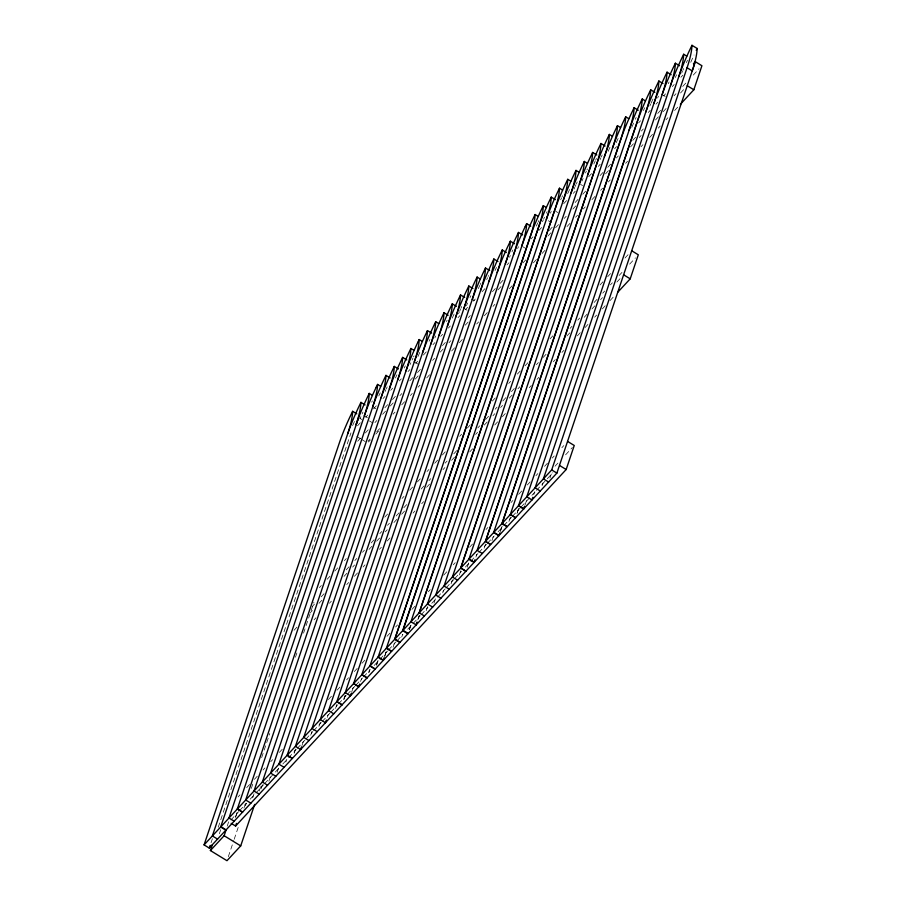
<?xml version="1.0" encoding="UTF-8"?>
<svg xmlns="http://www.w3.org/2000/svg" width="906" height="906" viewBox="0 0 906 906"><rect width="100%" height="100%" fill="white"/><g stroke="black" fill="none" stroke-linecap="round" stroke-linejoin="round"><path stroke-width="0.68" stroke-dasharray="4.53 3.4" d="M211.053 842.693L212.412 838.673M218.244 827.257L350.973 432.853M219.354 833.747L220.702 829.726M227.202 826.136L229.003 820.768M235.503 817.189L237.304 811.821M235.549 817.133L237.349 811.765M243.929 808.084L245.741 802.727M228.323 856.68L233.737 840.621M234.19 839.284L238.244 827.235M245.447 805.808L246.353 803.135M251.302 788.413L253.114 783.056M261.664 757.62L269.773 733.52M295.458 657.212L297.259 651.856M303.567 633.113L313.929 602.32M252.683 797.801L254.042 793.758M259.184 790.995L260.985 785.638M260.996 788.832L262.4 784.743M268.878 781.176L270.701 775.796M277.157 772.252L278.527 768.209M285.888 761.98L286.806 759.285M294.122 753.101L295.469 749.081M294.19 753.033L295.084 750.349M301.97 745.491L303.782 740.111M310.701 735.208L312.083 731.165M318.957 726.306L320.362 722.241M327.236 717.382L328.165 714.675M335.526 708.435L336.885 704.415M343.827 699.489L345.175 695.468M343.918 699.387L345.277 695.366M351.766 691.776L353.623 686.352M360.565 681.425L361.551 678.651M368.765 672.592L369.671 669.908M368.946 672.388L369.852 669.704M376.454 665.14L378.266 659.783M376.613 664.981L378.414 659.613M384.62 656.352L386.42 650.984M384.756 656.193L386.556 650.836M393.068 647.235L394.869 641.867M401.72 637.043L402.717 634.268M409.206 629.817L410.565 625.797M409.569 629.432L411.369 624.075M426.16 610.689L427.553 606.624M433.974 603.102L435.809 597.722M442.717 592.818L443.634 590.134M451.018 583.872L452.422 579.795M459.365 574.868L460.746 570.814M467.236 567.235L469.127 561.777M475.888 557.043L476.794 554.359M484.11 548.187L485.548 544.076M491.947 540.576L493.883 535.072M500.191 531.686L501.992 526.329M500.825 530.146L502.184 526.126M508.934 521.403L510.486 517.167M517.292 512.388L518.64 508.368M516.975 513.589L518.776 508.221M525.027 504.902L526.941 499.421M533.781 494.608L534.687 491.913M542.082 485.65L543 482.955M549.942 478.028L551.301 474.008M371.709 402.219L372.332 400.905M380.237 392.819L380.056 393.215A103.329 22.14 -58.5 0 0 378.776 395.979M396.941 374.812L396.749 375.209A103.329 22.14 -58.5 0 0 395.469 377.972M405.288 365.798L405.107 366.194A103.329 22.14 -58.5 0 0 404.246 368.04M413.566 356.873L414.008 355.956M446.488 321.562L447.111 320.248M479.772 285.469L479.58 285.866A103.329 22.14 -58.5 0 0 478.3 288.629M480.203 284.552L480.905 283.068M488.164 276.409L488.594 275.492M496.511 267.406L496.329 267.802A103.329 22.14 -58.5 0 0 495.05 270.566M537.756 222.921L537.575 223.318A103.329 22.14 -58.5 0 0 536.295 226.081M538.187 222.004L538.889 220.52M546.397 213.159L547.099 211.676M561.958 197.01L562.581 195.696M586.963 169.852L587.394 168.935M595.31 160.849L595.117 161.245A103.329 22.14 -58.5 0 0 593.838 164.009M595.74 159.932L596.442 158.448M686.34 62.661L687.473 60.26M357.564 425.741L360.294 422.796M365.741 417.202L367.666 415.129M373.431 408.912L376.307 405.809M383.034 398.549L384.959 396.477M390.724 390.26L392.649 388.187M399.376 380.928L401.29 378.855M408.017 371.596L409.942 369.523M415.707 363.306L417.632 361.234M423.396 355.016L426.273 351.913M433 344.654L434.925 342.581M440.69 336.364L442.615 334.291M448.379 328.074L450.305 326.001M457.994 317.712L459.908 315.628M465.673 309.41L467.598 307.338M473.362 301.12L475.288 299.048M482.015 291.8L484.891 288.686M506.998 264.846L508.923 262.774M531.018 238.935L532.943 236.862M538.708 230.645L541.584 227.531M563.691 203.691L566.578 200.588M573.305 193.329L575.219 191.257M588.673 176.749L591.561 173.635M598.288 166.387L600.202 164.314M614.619 148.765L616.544 146.693M638.639 122.854L640.565 120.781M648.254 112.491L650.18 110.419M655.944 104.201L657.858 102.129M663.622 95.9L665.548 93.828M672.275 86.58L674.2 84.507M680.927 77.248L682.841 75.175M384.824 407.768L387.7 404.665M392.513 399.478L395.39 396.364M409.806 380.826L412.683 377.711M417.496 372.525L420.373 369.421M442.479 345.582L445.356 342.468M468.425 317.598L470.339 315.526M492.445 291.687L495.333 288.572M500.135 283.397L503.011 280.282M549.138 230.532L552.988 226.387M575.084 202.548L577.971 199.445M582.773 194.258L585.65 191.155M600.066 175.605L602.954 172.491M607.756 167.316L610.644 164.201M616.408 157.984L618.322 155.911M632.739 140.362L635.627 137.259M641.391 131.042L643.305 128.969M657.722 113.42L660.61 110.306M674.064 95.798L675.978 93.726M682.705 86.466L686.555 82.321M693.283 75.073L699.047 68.845M357.655 441.233L360.543 438.119M365.345 432.943L368.221 429.829M374.948 422.581L376.873 420.497M382.638 414.28L385.526 411.177M390.327 405.99L393.204 402.887M399.931 395.628L401.856 393.555M415.31 379.048L418.187 375.933M432.604 360.384L434.529 358.312M440.293 352.094L443.181 348.991M448.946 342.774L450.86 340.701M465.276 325.152L468.164 322.038M497.949 289.909L501.788 285.764M522.932 262.966L525.82 259.852M547.915 236.013L550.803 232.91M555.605 227.723L558.492 224.609M564.257 218.391L566.171 216.319M572.898 209.071L575.786 205.956M605.57 173.827L608.458 170.713M630.553 146.885L633.441 143.771M639.206 137.553L641.131 135.481M655.536 119.932L658.424 116.817M663.226 111.642L666.114 108.527M680.531 92.99L684.37 88.833M368.085 441.12L370.01 439.048M376.737 431.8L379.614 428.685M393.068 414.178L394.993 412.105M401.72 404.846L404.597 401.743M410.373 395.526L412.287 393.442M418.051 387.224L419.976 385.152M426.703 377.904L429.591 374.79M451.686 350.95L454.574 347.847M459.376 342.661L462.253 339.546M476.669 324.008L478.595 321.936M484.359 315.718L487.247 312.604M493.011 306.387L494.925 304.314M509.342 288.765L512.23 285.662M533.362 262.853L537.213 258.708M542.015 253.521L544.902 250.418M566.997 226.579L569.885 223.465M575.65 217.247L577.564 215.175M583.339 208.958L585.253 206.885M591.98 199.626L594.868 196.523M600.633 190.305L602.558 188.233M608.322 182.015L610.236 179.943M625.616 163.352L627.541 161.279M640.995 146.772L642.909 144.7M649.636 137.44L652.524 134.337M658.288 128.12L660.214 126.047M665.978 119.819L667.892 117.746M674.619 110.498L678.469 106.353M368.459 442.026L370.294 440.056M375.786 434.121L378.527 431.165M319.41 587.609L321.336 585.536M327.1 579.319L329.977 576.205M334.79 571.029L337.666 567.915M344.393 560.667L346.319 558.594M384.756 517.133L387.632 514.019M402.049 498.47L403.974 496.397M409.739 490.18L412.626 487.077M417.428 481.89L420.305 478.787M427.032 471.528L428.957 469.455M434.721 463.238L437.609 460.123M442.411 454.948L445.288 451.834M459.704 436.284L461.63 434.212M467.394 427.994L470.271 424.891M492.377 401.052L495.265 397.938M508.708 383.431L510.633 381.358M517.36 374.099L520.248 370.996M525.05 365.809L527.926 362.694M550.033 338.867L552.92 335.752M599.999 284.971L602.886 281.857M607.688 276.67L610.576 273.567M624.981 258.017L628.832 253.873M312.547 606.159L314.473 604.087M321.2 596.827L324.076 593.724M346.183 569.885L349.059 566.771M354.824 560.554L356.749 558.481M362.513 552.264L364.439 550.191M371.166 542.932L374.042 539.829M379.807 533.611L381.732 531.539M387.496 525.31L389.421 523.238M396.149 515.99L399.025 512.875M403.838 507.7L406.715 504.585M421.131 489.036L424.019 485.933M428.821 480.746L430.746 478.674M445.152 463.125L447.077 461.052M453.804 453.804L456.681 450.69M477.824 427.892L479.75 425.82M485.514 419.591L489.353 415.446M495.118 409.229L497.043 407.156M502.807 400.939L506.658 396.794M511.46 391.607L514.336 388.504M536.443 364.665L538.368 362.593M543.17 357.406L546.058 354.303M570.078 328.391L571.992 326.319M577.768 320.101L579.681 318.029M594.098 302.479L596.986 299.365M602.75 293.148L604.664 291.075M610.429 284.858L612.354 282.785M619.081 275.526L621.969 272.423M629.647 264.133L635.423 257.916M294.031 630.293L296.908 627.178M310.362 612.671L312.287 610.599M319.014 603.339L321.89 600.236M343.997 576.397L346.885 573.283M352.649 567.065L354.563 564.993M368.98 549.444L371.868 546.341M376.67 541.154L379.546 538.051M385.322 531.833L387.236 529.761M393.963 522.502L396.851 519.387M401.652 514.212L404.54 511.097M426.635 487.258L429.523 484.155M442.977 469.648L444.891 467.575M451.618 460.316L454.506 457.202M475.639 434.404L477.564 432.332M484.291 425.073L487.179 421.97M492.943 415.752L494.857 413.68M500.633 407.451L502.547 405.378M509.274 398.13L512.162 395.016M517.926 388.799L519.851 386.726M566.93 335.945L569.817 332.83M584.223 317.281L587.111 314.178M591.912 308.991L594.8 305.888M600.565 299.66L602.49 297.587M616.895 282.049L620.746 277.904M314.076 619.817L315.99 617.745M329.444 603.237L331.37 601.165M346.738 584.585L348.663 582.513M354.427 576.284L358.278 572.139M363.08 566.963L365.005 564.891M379.41 549.342L381.335 547.269M387.1 541.052L389.988 537.938M413.045 513.068L414.971 510.995M421.698 503.736L423.612 501.664M469.738 451.913L472.626 448.81M494.721 424.971L497.609 421.856M502.411 416.681L505.299 413.566M529.319 387.655L531.244 385.582M537.009 379.365L538.923 377.292M553.34 361.743L555.265 359.671M561.992 352.411L563.917 350.339M577.36 335.832L580.248 332.729M585.05 327.542L587.937 324.427M594.664 317.179L596.578 315.107M602.354 308.889L605.231 305.775M610.032 300.588L614.846 295.413M238.052 796.952L239.977 794.879M246.704 787.631L249.592 784.517M254.393 779.341L257.27 776.227M263.034 770.009L264.96 767.937M270.724 761.72L272.649 759.647M279.376 752.388L282.253 749.285M328.38 699.534L332.23 695.389M337.032 690.202L339.909 687.088M346.636 679.84L348.561 677.767M354.325 671.55L357.213 668.435M362.015 663.26L364.903 660.146M386.998 636.306L389.886 633.203M395.65 626.975L397.564 624.902M411.981 609.364L414.869 606.25M428.323 591.743L430.237 589.67M443.691 575.151L447.541 571.007M453.306 564.789L455.22 562.717M469.636 547.167L472.524 544.064M485.978 529.557L487.892 527.485M510.961 502.604L512.875 500.531M518.651 494.314L522.49 490.169M527.292 484.982L530.18 481.879M535.944 475.661L537.87 473.589M544.585 466.33L547.473 463.215M552.275 458.04L554.2 455.967M561.89 447.677L563.804 445.605M555.027 466.216L557.903 463.113M565.593 454.823L572.32 447.564M230.928 819.953L238.618 811.651M239.58 810.621L246.307 803.362M250.147 799.217L254.948 794.041M255.911 792.999L263.601 784.709M264.563 783.667L278.98 768.129M282.819 763.973L287.621 758.798M288.584 757.756L296.273 749.466M297.236 748.435L304.926 740.145M305.888 739.103L312.604 731.844M313.567 730.814L321.256 722.524M322.219 721.482L329.909 713.192M330.871 712.161L337.598 704.902M338.55 703.86L346.239 695.57M347.202 694.54L354.892 686.25M355.854 685.208L362.581 677.948M363.544 676.918L370.26 669.659M374.11 665.514L378.912 660.338M379.874 659.296L387.564 651.006M388.527 649.964L396.205 641.675M397.168 640.644L402.932 634.427M407.745 629.24L420.237 615.763M421.188 614.732L427.915 607.473M431.766 603.328L436.567 598.141M437.53 597.111L445.22 588.821M446.182 587.779L453.861 579.489M454.823 578.458L461.55 571.199M465.401 567.054L477.892 553.577M478.844 552.547L486.533 544.257M487.496 543.215L494.223 535.956M498.062 531.811L502.875 526.635M503.838 525.593L511.516 517.303M512.479 516.261L520.169 507.972M521.131 506.941L535.548 491.392M536.499 490.361L552.841 472.739M663.181 95.232L665.253 96.512M580.508 184.337L582.581 185.605M555.605 211.2L557.677 212.536M548.379 220.736L551.494 222.65M522.773 246.692L524.846 247.961M472.332 299.263L474.404 300.532M464.971 308.957L467.043 310.226M415.333 362.502L418.436 364.405M373.702 407.474L375.775 408.742M365.356 416.477L367.428 417.745M369.444 420.939L371.811 422.4M359.671 418.153L361.709 419.501M356.885 436.488L360.441 438.663M361.619 439.387L365.175 441.562M690.757 62.288A103.329 22.14 -58.5 0 1 694.019 55.028M385.141 391.46A103.329 22.14 -58.5 0 1 385.933 389.671M386.33 388.765A103.329 22.14 -58.5 0 1 387.156 386.941M410.078 364.563A103.329 22.14 -58.5 0 1 410.871 362.762M412.105 360.033A103.329 22.14 -58.5 0 1 412.955 358.187M417.972 356.522A103.329 22.14 -58.5 0 1 420.384 351.109M429.082 341.256A103.329 22.14 -58.5 0 1 429.942 339.41M434.869 337.813A103.205 22.118 -58.5 0 1 435.661 336.024M452.253 318.131A103.329 22.14 -58.5 0 1 454.755 312.638M458.561 313.691A103.329 22.14 -58.5 0 1 459.319 311.913M459.716 311.03A103.329 22.14 -58.5 0 1 460.508 309.229M460.905 308.323A103.329 22.14 -58.5 0 1 461.732 306.5M466.465 305.639A103.329 22.14 -58.5 0 1 467.598 303M470.01 297.576A103.329 22.14 -58.5 0 1 470.86 295.741M486.703 279.58A103.329 22.14 -58.5 0 1 487.541 277.734M509.523 257.304A103.329 22.14 -58.5 0 1 510.316 255.503M511.969 251.857A103.329 22.14 -58.5 0 1 512.819 250.011M517.666 248.527A103.329 22.14 -58.5 0 1 518.459 246.726M542.468 221.766A103.329 22.14 -58.5 0 1 543.26 219.965M543.668 219.059A103.329 22.14 -58.5 0 1 544.495 217.236M550.418 213.193A103.329 22.14 -58.5 0 1 551.21 211.404M560.678 199.784A103.329 22.14 -58.5 0 1 561.527 197.938M567.7 193.612A103.329 22.14 -58.5 0 1 570.214 188.108M574.03 189.139A103.329 22.14 -58.5 0 1 574.789 187.372M575.185 186.477A103.329 22.14 -58.5 0 1 575.978 184.688M576.375 183.782A103.329 22.14 -58.5 0 1 577.201 181.959M581.958 181.075A103.329 22.14 -58.5 0 1 583.09 178.425M585.503 173.012A103.329 22.14 -58.5 0 1 586.352 171.166M600.146 159.558A103.329 22.14 -58.5 0 1 600.938 157.757M601.335 156.863A103.329 22.14 -58.5 0 1 602.162 155.028M608.141 151.404A103.329 22.14 -58.5 0 1 610.134 146.897M616.261 142.65A103.329 22.14 -58.5 0 1 618.673 137.236M631.765 127.35A103.329 22.14 -58.5 0 1 634.891 120.204M635.31 119.286A103.329 22.14 -58.5 0 1 636.148 117.452M643.419 110.543A103.329 22.14 -58.5 0 1 644.698 107.769M649.885 105.911A103.329 22.14 -58.5 0 1 650.678 104.111M651.074 103.205A103.329 22.14 -58.5 0 1 653.181 98.618M657.654 98.007A103.329 22.14 -58.5 0 1 658.436 96.217M668.254 83.748A103.329 22.14 -58.5 0 1 669.104 81.902M675.332 77.52A103.329 22.14 -58.5 0 1 676.567 74.79M681.708 73.012A103.329 22.14 -58.5 0 1 682.467 71.246M682.852 70.351A103.329 22.14 -58.5 0 1 683.645 68.55M360.112 418.459A103.329 22.14 -58.5 0 1 360.905 416.669M362.128 413.929A103.329 22.14 -58.5 0 1 362.978 412.094M352.604 425.616A103.329 22.14 -58.5 0 1 355.107 420.112M419.252 615.57L417.451 620.927L419.308 615.514"/><path stroke-width="1.36" d="M356.771 413.849L352.627 411.313L352.434 414.257A104.201 22.322 -58.5 0 1 347.768 433.623L212.366 835.932L217.553 839.103M365.073 404.903L360.928 402.355L360.735 405.31A104.201 22.322 -58.5 0 1 356.058 424.676L358.64 417.519A103.329 22.14 -58.5 0 1 366.534 399.048L369.229 393.408L372.332 395.31M369.229 393.408L369.036 396.352A104.19 22.322 -58.5 0 1 364.325 415.843M380.679 386.318L377.575 384.404L377.383 387.349A104.19 22.322 -58.5 0 1 372.66 406.839M390.101 377.904L385.956 375.367L385.763 378.312A104.19 22.322 -58.5 0 1 381.052 397.791M398.414 368.935L394.269 366.398L394.076 369.342A104.19 22.322 -58.5 0 1 389.365 388.833M406.76 359.931L402.626 357.383L402.434 360.328A104.19 22.322 -58.5 0 1 398.459 377.542L397.723 379.818M414.008 350.362L410.905 348.459L410.712 351.403A104.19 22.322 -58.5 0 1 406.749 368.617L406.001 370.882M422.287 341.437L419.184 339.535L418.991 342.479A104.19 22.322 -58.5 0 1 415.016 359.693L414.28 361.958M431.607 333.136L427.462 330.599L427.27 333.544A104.19 22.322 -58.5 0 1 423.985 348.55L287.134 755.298L292.31 758.469M438.798 323.623L435.695 321.721L435.503 324.665A104.19 22.322 -58.5 0 1 430.792 344.144M448.142 315.288L444.008 312.751L443.815 315.696A104.19 22.322 -58.5 0 1 439.84 332.91L439.104 335.186M456.42 306.364L452.275 303.827L452.094 306.772A104.19 22.322 -58.5 0 1 448.119 323.986L447.371 326.262M464.676 297.462L460.531 294.926L460.339 297.87A104.19 22.322 -58.5 0 1 456.375 315.084L455.627 317.36M472.943 288.538L468.81 286.002L468.617 288.946A104.19 22.322 -58.5 0 1 464.642 306.16L463.974 308.221M480.203 278.957L477.1 277.055L476.907 279.999A104.19 22.322 -58.5 0 1 472.196 299.49M489.636 270.543L485.491 268.006L485.299 270.951A104.19 22.322 -58.5 0 1 480.588 290.43M497.983 261.528L493.849 258.991L493.657 261.936A104.19 22.322 -58.5 0 1 488.946 281.426M506.375 252.491L502.23 249.954L502.037 252.899A104.19 22.322 -58.5 0 1 498.753 267.904L361.788 674.777L366.964 677.948M514.483 243.737L510.338 241.2L510.146 244.144A104.19 22.322 -58.5 0 1 506.873 259.161L369.931 666.001L375.107 669.172M522.626 234.96L518.481 232.423L518.289 235.367A104.19 22.322 -58.5 0 1 515.016 250.373L378.085 657.201L383.261 660.372L384.167 657.688M530.78 226.16L526.646 223.623L526.454 226.568A104.19 22.322 -58.5 0 1 521.731 246.058M538.198 216.409L535.095 214.507L534.902 217.451A104.19 22.322 -58.5 0 1 531.618 232.468L394.835 639.138L400.01 642.309M546.397 207.565L543.294 205.662L543.102 208.607A104.19 22.322 -58.5 0 1 540.44 221.483L403.034 630.282L408.21 633.464M555.378 199.637L551.233 197.1L551.041 200.045A104.19 22.322 -58.5 0 1 547.077 217.259L546.329 219.524M562.581 190.113L559.478 188.21L559.285 191.155A104.19 22.322 -58.5 0 1 555.321 208.369L419.218 612.83L424.393 616.001M570.837 181.211L567.734 179.309L567.541 182.253A104.19 22.322 -58.5 0 1 563.566 199.467L562.83 201.732M579.115 172.287L576.001 170.385L575.808 173.329A104.19 22.322 -58.5 0 1 571.845 190.543L571.176 192.559M587.405 163.34L584.302 161.438L584.11 164.382A104.19 22.322 -58.5 0 1 579.387 183.861M596.782 154.971L592.637 152.435L592.445 155.379A104.19 22.322 -58.5 0 1 587.734 174.869M605.106 146.002L600.961 143.454L600.769 146.41A104.19 22.322 -58.5 0 1 596.057 165.889L460.701 568.085L465.877 571.256M612.456 136.319L609.353 134.416L609.16 137.361A104.19 22.322 -58.5 0 1 605.876 152.367L468.912 559.229L474.087 562.411L474.993 559.727M620.576 127.565L617.462 125.662L617.28 128.607A104.19 22.322 -58.5 0 1 613.996 143.612L477.122 550.372L482.388 553.453M628.787 118.709L625.684 116.806L625.491 119.751A104.19 22.322 -58.5 0 1 620.769 139.23L485.423 541.426L490.599 544.597L391.709 651.255L386.534 648.084M638.243 110.249L634.098 107.712L633.917 110.657A104.19 22.322 -58.5 0 1 630.633 125.674L493.657 532.535L498.832 535.706M645.321 100.872L642.218 98.969L642.026 101.914A104.19 22.322 -58.5 0 1 637.314 121.393L501.958 523.589L507.134 526.76L490.724 544.461L485.548 541.29L620.938 138.98A103.329 22.14 -58.5 0 1 631.403 113.352L634.098 107.712M654.845 92.355L650.701 89.807L650.508 92.752A104.19 22.322 -58.5 0 1 647.224 107.769L510.305 514.585L515.48 517.756M663.011 83.545L658.866 81.008L658.673 83.952A104.19 22.322 -58.5 0 1 655.389 98.958L518.492 505.752L523.679 508.923L524.574 506.239M671.199 74.711L667.054 72.174L666.861 75.119A104.19 22.322 -58.5 0 1 662.15 94.598M679.5 65.753L675.366 63.216L675.174 66.161A104.19 22.322 -58.5 0 1 670.463 85.64M686.782 56.149L683.668 54.247L683.475 57.191A104.201 22.322 -58.5 0 1 678.809 76.568L543.407 478.878L548.594 482.049M687.065 67.735L692.241 70.906A104.19 22.322 -58.5 0 0 696.952 51.416L697.144 48.471L691.969 45.3L691.776 48.245A104.19 22.322 -58.5 0 1 687.065 67.735L551.709 469.92L204.077 844.89L209.252 848.061L391.562 651.425L386.386 648.243L521.924 245.775A103.329 22.14 -58.5 0 1 532.388 220.147L535.095 214.507M423.329 350.656L422.558 353.023M571.097 192.808L571.935 190.373A103.329 22.14 -58.5 0 1 581.595 167.066L584.302 161.438M204.077 844.89L339.467 442.57A103.329 22.14 -58.5 0 1 349.931 416.941L352.627 411.313M209.252 848.061L210.158 845.377M254.677 804.381L240.713 845.887L226.976 860.7L210.396 850.541L212.366 844.698M358.606 417.598L220.668 826.985L225.843 830.156M210.396 850.541L224.133 835.728L226.104 829.873L220.928 826.702M231.2 823.361L235.594 826.057L236.5 823.384M300.611 749.511L301.528 746.816M325.424 722.75L326.33 720.066M350.418 695.797L351.369 693.056M359.75 684.019L358.765 686.793L353.589 683.622L489.059 281.222A103.329 22.14 -58.5 0 1 499.534 255.594L502.23 249.954M419.172 612.875L555.367 208.244A103.329 22.14 -58.5 0 1 565.038 184.937L567.734 179.309M416.092 624.959L416.998 622.275M417.054 622.218L416.148 624.891L410.916 621.776L547.065 217.293M571.131 192.695L435.741 595.015L440.928 598.175M499.919 532.83L499.025 535.514L493.849 532.343M532.887 497.281L531.969 499.965L526.794 496.794L662.195 94.473A103.329 22.14 -58.5 0 1 672.671 68.845L675.366 63.216M650.701 89.807L648.005 95.447A103.329 22.14 -58.5 0 0 637.541 121.076L502.139 523.385L507.326 526.556L556.884 473.102L695.332 61.699L701.923 65.742L693.837 89.762L680.383 104.281M235.594 826.057L566.159 469.523L574.245 445.492L567.654 441.46M617.722 292.298L630.214 278.833L638.3 254.801L631.708 250.758M497.179 272.468L498.832 267.757A103.329 22.14 -58.5 0 1 507.643 246.84L510.338 241.2M505.322 263.68L506.975 258.98A103.329 22.14 -58.5 0 1 515.786 238.052L518.481 232.423M513.476 254.892L515.14 250.181A103.329 22.14 -58.5 0 1 523.94 229.252L525.265 226.466M604.302 156.919L605.967 152.208A103.329 22.14 -58.5 0 1 614.766 131.291L617.462 125.662M612.513 148.063L614.177 143.352A103.329 22.14 -58.5 0 1 622.977 122.435L625.684 116.806M629.047 130.226L630.712 125.515A103.329 22.14 -58.5 0 1 639.523 104.598L642.218 98.969M645.695 112.276L647.36 107.565A103.329 22.14 -58.5 0 1 656.171 86.648L658.866 81.008M653.894 103.443L655.548 98.731A103.329 22.14 -58.5 0 1 664.358 77.803L667.054 72.174M547.077 217.259L547.111 217.146A103.329 22.14 -58.5 0 1 556.782 193.839L559.478 188.21M376.194 387.247L374.88 390.044A103.329 22.14 -58.5 0 0 364.405 415.673L228.969 818.039L234.19 821.153M417.802 342.366L416.488 345.163A103.329 22.14 -58.5 0 0 406.817 368.47L270.622 773.101L275.82 776.249M360.928 402.355L358.232 407.994A103.329 22.14 -58.5 0 0 347.768 433.623M376.205 387.247L377.575 384.404M385.956 375.367L383.261 380.996A103.329 22.14 -58.5 0 0 372.796 406.624L237.315 809.035L242.491 812.206M394.269 366.398L391.573 372.038A103.329 22.14 -58.5 0 0 381.098 397.666L245.696 799.987L250.883 803.146M402.626 357.383L399.931 363.023A103.329 22.14 -58.5 0 0 389.455 388.651L254.008 791.029L259.241 794.132M410.905 348.459L408.21 354.087A103.329 22.14 -58.5 0 0 398.538 377.394L262.344 782.037L267.542 785.185M417.813 342.366L419.184 339.535M427.462 330.599L424.767 336.228A103.329 22.14 -58.5 0 0 415.095 359.535L278.901 764.177L284.099 767.325M435.695 321.721L433 327.349A103.205 22.118 -58.5 0 0 423.351 350.611M444.008 312.751L441.313 318.391A103.329 22.14 -58.5 0 0 430.837 344.02L295.435 746.34L300.622 749.5M452.275 303.827L449.58 309.467A103.329 22.14 -58.5 0 0 439.92 332.774L303.725 737.405L308.923 740.553M460.531 294.926L457.836 300.565A103.329 22.14 -58.5 0 0 448.176 323.861L311.981 728.503L317.202 731.629M468.81 286.002L466.114 291.641A103.329 22.14 -58.5 0 0 456.443 314.948L320.248 719.579L325.458 722.728M477.1 277.055L474.404 282.695A103.329 22.14 -58.5 0 0 464.733 306.002L328.55 710.632L333.725 713.803M485.491 268.006L482.796 273.635A103.329 22.14 -58.5 0 0 472.332 299.263L336.839 701.686L342.015 704.857M493.849 258.991L491.154 264.631A103.329 22.14 -58.5 0 0 480.678 290.26L345.231 692.626L350.463 695.74M525.265 226.455L526.646 223.623M543.294 205.662L540.599 211.302A103.329 22.14 -58.5 0 0 531.788 232.219L394.733 639.24L399.908 642.411M551.233 197.1L548.538 202.729A103.329 22.14 -58.5 0 0 540.644 221.211L402.672 630.667L407.859 633.849M576.001 170.385L573.305 176.013A103.329 22.14 -58.5 0 0 563.645 199.32L427.451 603.951L432.649 607.099M592.637 152.435L589.942 158.074A103.329 22.14 -58.5 0 0 579.478 183.703L444.042 586.057L449.263 589.183M600.961 143.454L598.266 149.094A103.329 22.14 -58.5 0 0 587.801 174.722L452.377 577.065L457.587 580.202M609.353 134.416L606.658 140.045A103.329 22.14 -58.5 0 0 596.182 165.673L460.792 567.994L465.967 571.165M683.668 54.247L680.972 59.887A103.329 22.14 -58.5 0 0 670.508 85.515L535.106 487.836L540.293 490.995M691.969 45.3L689.273 50.94A103.329 22.14 -58.5 0 0 678.809 76.568M696.238 50.362L697.144 48.471M693.418 63.771L695.332 61.699M687.246 85.73L693.837 89.762M623.622 274.79L630.214 278.833M559.568 465.48L566.159 469.523M551.709 469.92L556.884 473.102M518.606 505.627L523.781 508.81M510.44 514.438L515.616 517.609M469.093 559.036L474.268 562.207M378.221 657.043L383.408 660.214M370.078 665.831L375.265 669.002M361.97 674.574L367.145 677.756M353.668 683.532L358.844 686.703M336.941 701.572L342.117 704.755M287.202 755.219L292.378 758.39M237.406 808.933L242.582 812.104M224.133 835.728L240.713 845.887"/></g></svg>
